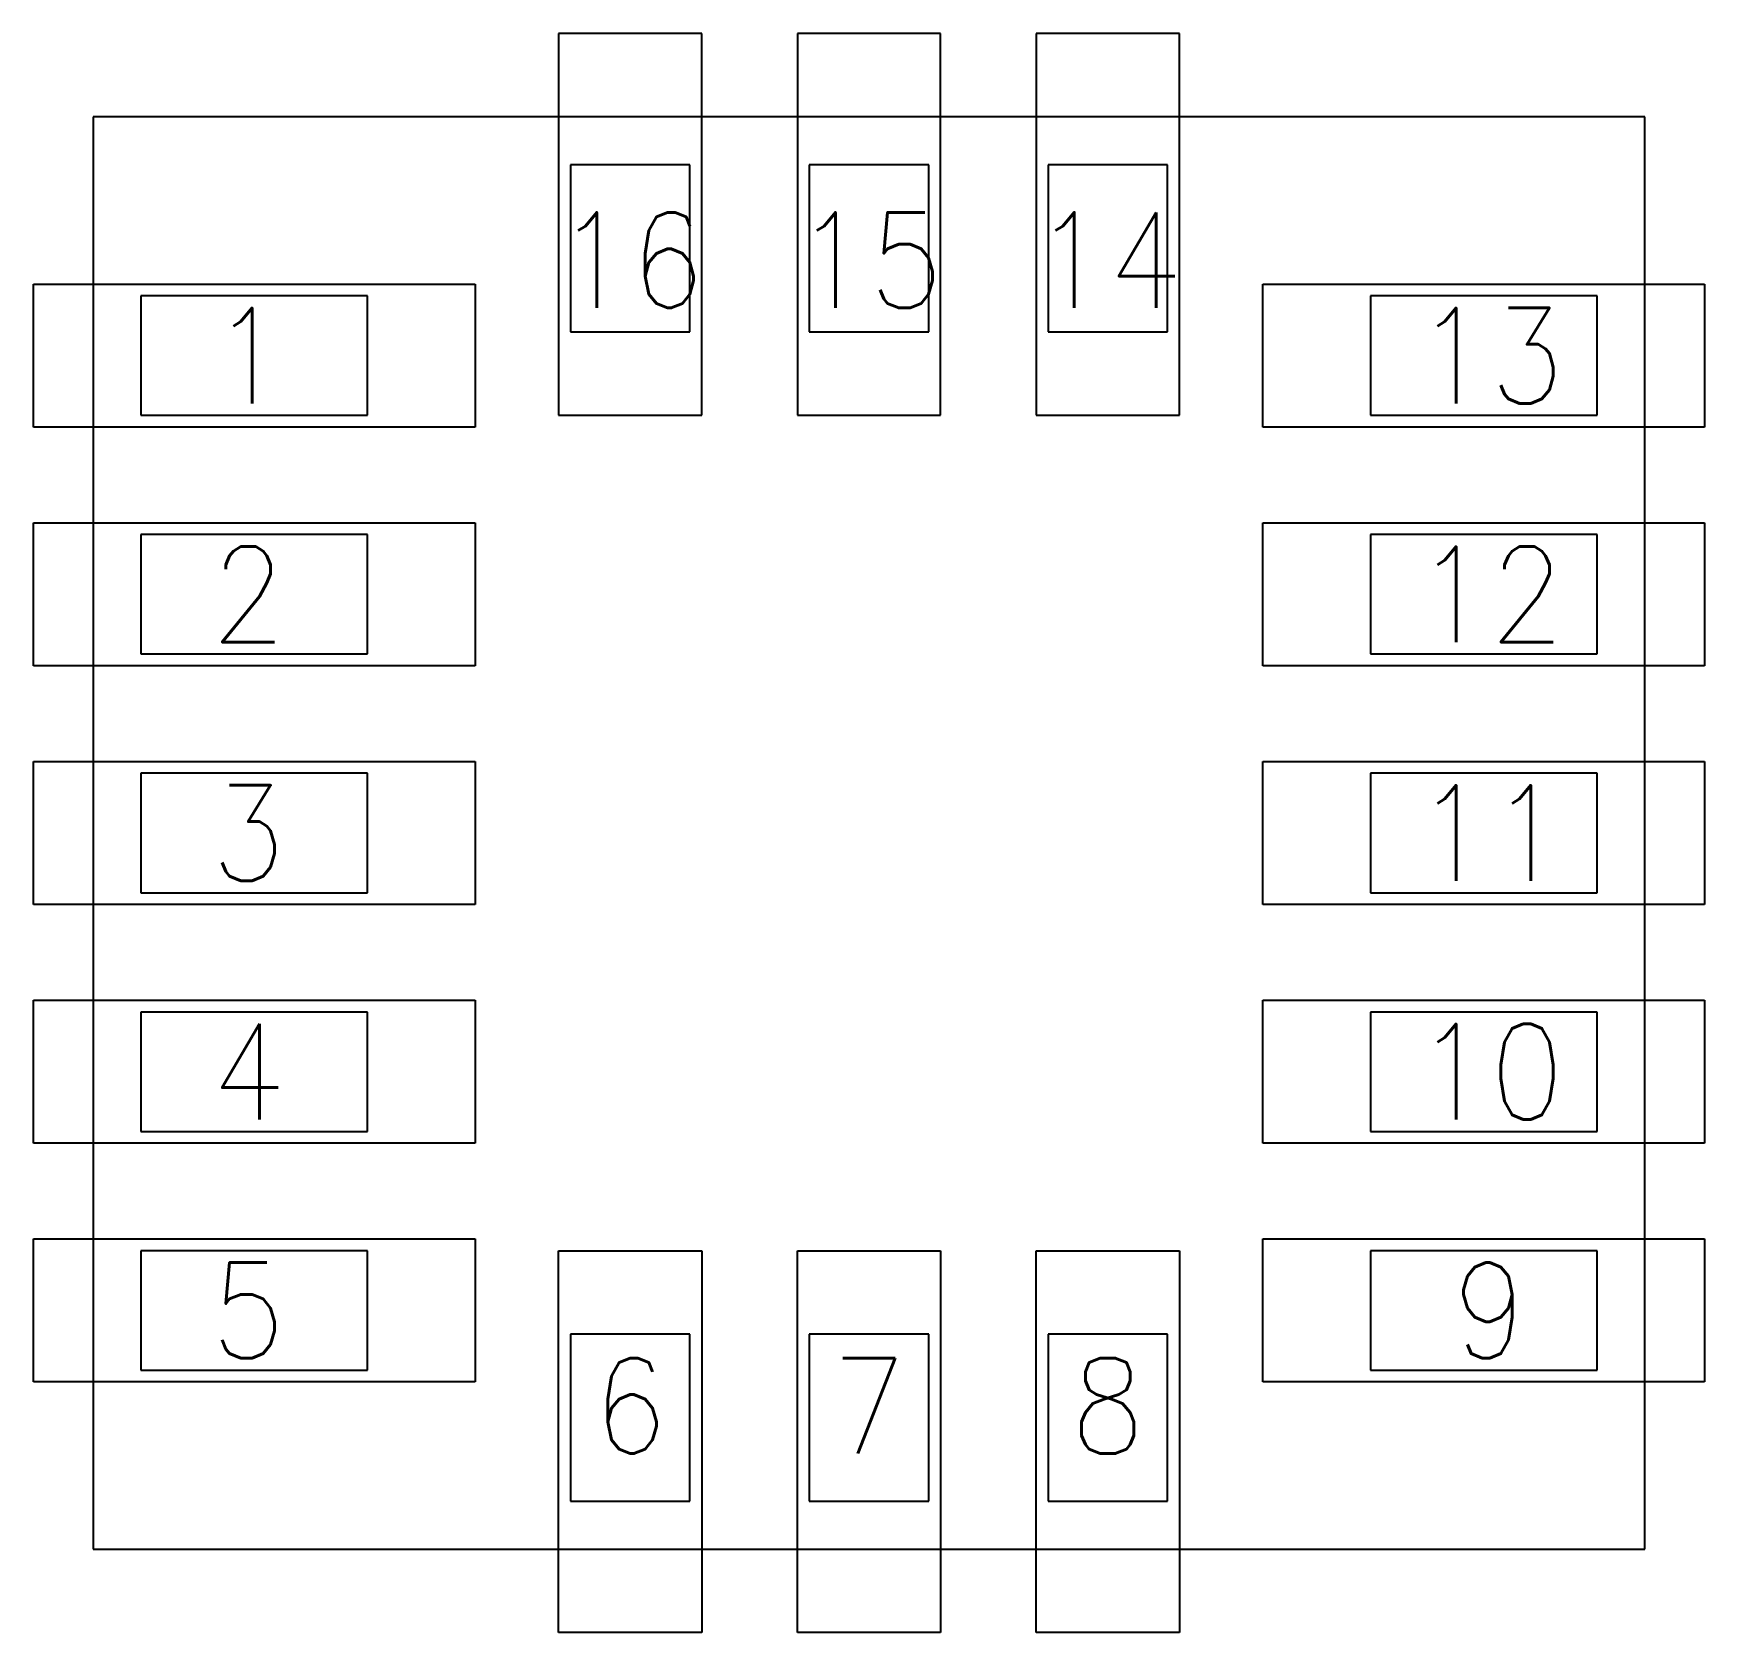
# Model space of a CAD drawing. Header units: millimetres. Extents: x -1.75 to 1.75, y -1.68 to 1.68.
import ezdxf
from ezdxf.enums import TextEntityAlignment as Align

# ---------------------------------------------------------------- set-up
doc = ezdxf.new("R2010")
doc.units = ezdxf.units.MM
doc.layers.get('0').update_dxf_attribs({"true_color": 0xffffff})
doc.layers.add('pads', color=1, linetype='Continuous', true_color=0xff0000)
doc.layers.add('Pin_nos', color=5, linetype='Continuous', true_color=0x0000ff)
doc.styles.add('textstyle11', font='Standard')
doc.styles.add('textstyle12', font='Standard')
doc.styles.add('textstyle13', font='Standard')
doc.styles.add('textstyle14', font='Standard')
doc.styles.add('textstyle15', font='Standard')
doc.styles.add('textstyle16', font='Standard')
doc.styles.add('textstyle17', font='Standard')
doc.styles.add('textstyle18', font='Standard')
doc.styles.add('textstyle19', font='Standard')
doc.styles.add('textstyle20', font='Standard')
doc.styles.add('textstyle21', font='Standard')
doc.styles.add('textstyle22', font='Standard')
doc.styles.add('textstyle23', font='Standard')
doc.styles.add('textstyle24', font='Standard')
doc.styles.add('textstyle25', font='Standard')
doc.styles.add('textstyle26', font='Standard')

msp = doc.modelspace()

# ---------------------------------------------------------------- linework, layer by layer
for p, q in [((1.625, 1.5), (-1.625, 1.5)), ((-1.625, 1.5), (-1.625, -1.5)), ((1.625, -1.5), (1.625, 1.5)), ((-0.375, 1.4), (-0.625, 1.4)), ((-0.625, 1.4), (-0.625, 1.05)), ((-0.375, 1.05), (-0.375, 1.4)), ((0.125, 1.4), (-0.125, 1.4)), ((-0.125, 1.4), (-0.125, 1.05)), ((0.125, 1.05), (0.125, 1.4)), ((0.625, 1.4), (0.375, 1.4)), ((0.375, 1.4), (0.375, 1.05)), ((0.625, 1.05), (0.625, 1.4)), ((-1.05, 1.125), (-1.525, 1.125)), ((-1.525, 1.125), (-1.525, 0.875)), ((-1.05, 0.875), (-1.05, 1.125)), ((1.525, 1.125), (1.05, 1.125)), ((1.05, 1.125), (1.05, 0.875)), ((1.525, 0.875), (1.525, 1.125)), ((-0.625, 1.05), (-0.375, 1.05)), ((-0.125, 1.05), (0.125, 1.05)), ((0.375, 1.05), (0.625, 1.05)), ((-1.525, 0.875), (-1.05, 0.875)), ((1.05, 0.875), (1.525, 0.875)), ((-1.05, 0.625), (-1.525, 0.625)), ((-1.525, 0.625), (-1.525, 0.375)), ((-1.05, 0.375), (-1.05, 0.625)), ((1.525, 0.625), (1.05, 0.625)), ((1.05, 0.625), (1.05, 0.375)), ((1.525, 0.375), (1.525, 0.625)), ((-1.525, 0.375), (-1.05, 0.375)), ((1.05, 0.375), (1.525, 0.375)), ((-1.05, 0.125), (-1.525, 0.125)), ((-1.525, 0.125), (-1.525, -0.125)), ((-1.05, -0.125), (-1.05, 0.125)), ((1.525, 0.125), (1.05, 0.125)), ((1.05, 0.125), (1.05, -0.125)), ((1.525, -0.125), (1.525, 0.125)), ((-1.525, -0.125), (-1.05, -0.125)), ((1.05, -0.125), (1.525, -0.125)), ((-1.05, -0.375), (-1.525, -0.375)), ((-1.525, -0.375), (-1.525, -0.625)), ((-1.05, -0.625), (-1.05, -0.375)), ((1.525, -0.375), (1.05, -0.375)), ((1.05, -0.375), (1.05, -0.625)), ((1.525, -0.625), (1.525, -0.375)), ((-1.525, -0.625), (-1.05, -0.625)), ((1.05, -0.625), (1.525, -0.625)), ((-1.05, -0.875), (-1.525, -0.875)), ((-1.525, -0.875), (-1.525, -1.125)), ((-1.05, -1.125), (-1.05, -0.875)), ((1.525, -0.875), (1.05, -0.875)), ((1.05, -0.875), (1.05, -1.125)), ((1.525, -1.125), (1.525, -0.875)), ((-0.375, -1.05), (-0.625, -1.05)), ((-0.625, -1.05), (-0.625, -1.4)), ((-0.375, -1.4), (-0.375, -1.05)), ((0.125, -1.05), (-0.125, -1.05)), ((-0.125, -1.05), (-0.125, -1.4)), ((0.125, -1.4), (0.125, -1.05)), ((0.625, -1.05), (0.375, -1.05)), ((0.375, -1.05), (0.375, -1.4)), ((0.625, -1.4), (0.625, -1.05)), ((-1.525, -1.125), (-1.05, -1.125)), ((1.05, -1.125), (1.525, -1.125)), ((-0.625, -1.4), (-0.375, -1.4)), ((-0.125, -1.4), (0.125, -1.4)), ((0.375, -1.4), (0.625, -1.4)), ((-1.625, -1.5), (1.625, -1.5))]:
    msp.add_line(p, q)
at = {"layer": 'pads'}
for p, q in [((-0.35, 1.675), (-0.65, 1.675)), ((-0.65, 1.675), (-0.65, 0.875)), ((-0.35, 0.875), (-0.35, 1.675)), ((0.15, 1.675), (-0.15, 1.675)), ((-0.15, 1.675), (-0.15, 0.875)), ((0.15, 0.875), (0.15, 1.675)), ((0.65, 1.675), (0.35, 1.675)), ((0.35, 1.675), (0.35, 0.875)), ((0.65, 0.875), (0.65, 1.675)), ((-1.75, 1.15), (-0.825, 1.15)), ((-1.75, 0.85), (-1.75, 1.15)), ((-0.825, 1.15), (-0.825, 0.85)), ((0.825, 1.15), (1.75, 1.15)), ((0.825, 0.85), (0.825, 1.15)), ((1.75, 1.15), (1.75, 0.85)), ((-0.825, 0.85), (-1.75, 0.85)), ((-0.65, 0.875), (-0.35, 0.875)), ((-0.15, 0.875), (0.15, 0.875)), ((0.35, 0.875), (0.65, 0.875)), ((1.75, 0.85), (0.825, 0.85)), ((-1.75, 0.65), (-0.825, 0.65)), ((-1.75, 0.35), (-1.75, 0.65)), ((-0.825, 0.65), (-0.825, 0.35)), ((0.825, 0.65), (1.75, 0.65)), ((0.825, 0.35), (0.825, 0.65)), ((1.75, 0.65), (1.75, 0.35)), ((-0.825, 0.35), (-1.75, 0.35)), ((1.75, 0.35), (0.825, 0.35)), ((-1.75, 0.15), (-0.825, 0.15)), ((-1.75, -0.15), (-1.75, 0.15)), ((-0.825, 0.15), (-0.825, -0.15)), ((0.825, 0.15), (1.75, 0.15)), ((0.825, -0.15), (0.825, 0.15)), ((1.75, 0.15), (1.75, -0.15)), ((-0.825, -0.15), (-1.75, -0.15)), ((1.75, -0.15), (0.825, -0.15)), ((-1.75, -0.35), (-0.825, -0.35)), ((-1.75, -0.65), (-1.75, -0.35)), ((-0.825, -0.35), (-0.825, -0.65)), ((0.825, -0.35), (1.75, -0.35)), ((0.825, -0.65), (0.825, -0.35)), ((1.75, -0.35), (1.75, -0.65)), ((-0.825, -0.65), (-1.75, -0.65)), ((1.75, -0.65), (0.825, -0.65)), ((-1.75, -0.85), (-0.825, -0.85)), ((-1.75, -1.15), (-1.75, -0.85)), ((-0.825, -0.85), (-0.825, -1.15)), ((-0.65, -0.875), (-0.35, -0.875)), ((-0.65, -1.675), (-0.65, -0.875)), ((-0.35, -0.875), (-0.35, -1.675)), ((-0.15, -0.875), (0.15, -0.875)), ((-0.15, -1.675), (-0.15, -0.875)), ((0.15, -0.875), (0.15, -1.675)), ((0.35, -0.875), (0.65, -0.875)), ((0.35, -1.675), (0.35, -0.875)), ((0.65, -0.875), (0.65, -1.675)), ((0.825, -0.85), (1.75, -0.85)), ((0.825, -1.15), (0.825, -0.85)), ((1.75, -0.85), (1.75, -1.15)), ((-0.825, -1.15), (-1.75, -1.15)), ((1.75, -1.15), (0.825, -1.15)), ((-0.35, -1.675), (-0.65, -1.675)), ((0.15, -1.675), (-0.15, -1.675)), ((0.65, -1.675), (0.35, -1.675))]:
    msp.add_line(p, q, dxfattribs=at)

# ---------------------------------------------------------------- texts
at = {"layer": 'Pin_nos'}
for s, style, p in [('16', 'textstyle26', (-0.5, 1.2)), ('15', 'textstyle25', (0, 1.2)), ('14', 'textstyle24', (0.5, 1.2)), ('1', 'textstyle11', (-1.3, 1)), ('13', 'textstyle23', (1.3, 1)), ('2', 'textstyle12', (-1.3, 0.5)), ('12', 'textstyle22', (1.3, 0.5)), ('3', 'textstyle13', (-1.3, 0)), ('11', 'textstyle21', (1.3, 0)), ('4', 'textstyle14', (-1.3, -0.5)), ('10', 'textstyle20', (1.3, -0.5)), ('5', 'textstyle15', (-1.3, -1)), ('9', 'textstyle19', (1.3, -1)), ('6', 'textstyle16', (-0.5, -1.2)), ('7', 'textstyle17', (0, -1.2)), ('8', 'textstyle18', (0.5, -1.2))]:
    msp.add_text(s, height=0.2, dxfattribs=dict(at, style=style)).set_placement(p, align=Align.MIDDLE_CENTER)

doc.saveas('drawing.dxf')
